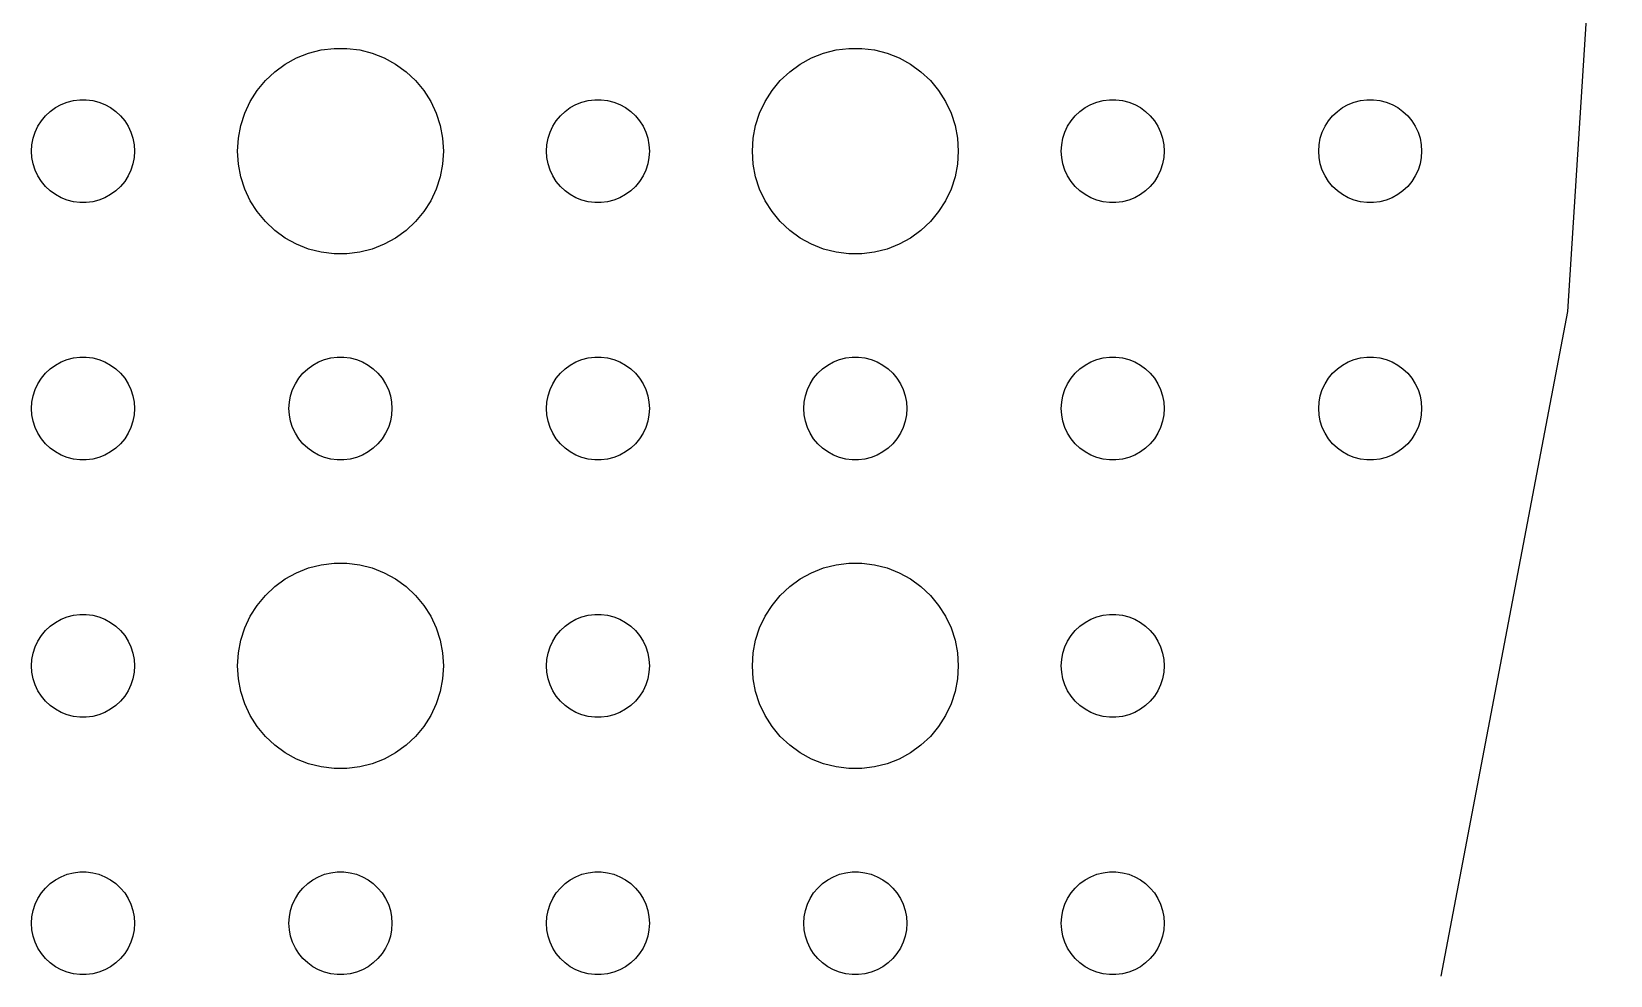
# Model space of a CAD drawing. Header units: metres. Extents: x -157 to 157, y -157 to 157.
# Drawn here: x 111 to 157, y -39.02 to -11.52 of the extents above; entities that cross this region are included whole.
import ezdxf

# ---------------------------------------------------------------- set-up
doc = ezdxf.new("R2010")
doc.units = ezdxf.units.M

msp = doc.modelspace()

# ---------------------------------------------------------------- linework, layer by layer
for p, q in [((155.762, -19.6773), (157, 0)), ((118.393, -12.467), (118.723, -12.2855)), ((118.723, -12.2855), (119.073, -12.1468)), ((119.073, -12.1468), (119.438, -12.0531)), ((119.438, -12.0531), (119.812, -12.0059)), ((119.812, -12.0059), (120.188, -12.0059)), ((120.188, -12.0059), (120.562, -12.0531)), ((120.562, -12.0531), (120.927, -12.1468)), ((120.927, -12.1468), (121.277, -12.2855)), ((121.277, -12.2855), (121.607, -12.467)), ((133.393, -12.467), (133.723, -12.2855)), ((133.723, -12.2855), (134.073, -12.1468)), ((134.073, -12.1468), (134.438, -12.0531)), ((134.438, -12.0531), (134.812, -12.0059)), ((134.812, -12.0059), (135.188, -12.0059)), ((135.188, -12.0059), (135.562, -12.0531)), ((135.562, -12.0531), (135.927, -12.1468)), ((135.927, -12.1468), (136.277, -12.2855)), ((136.277, -12.2855), (136.607, -12.467)), ((117.813, -12.9464), (118.088, -12.6884)), ((118.088, -12.6884), (118.393, -12.467)), ((121.607, -12.467), (121.912, -12.6884)), ((121.912, -12.6884), (122.187, -12.9464)), ((132.813, -12.9464), (133.088, -12.6884)), ((133.088, -12.6884), (133.393, -12.467)), ((136.607, -12.467), (136.912, -12.6884)), ((136.912, -12.6884), (137.187, -12.9464)), ((117.371, -13.5547), (117.573, -13.2366)), ((117.573, -13.2366), (117.813, -12.9464)), ((122.187, -12.9464), (122.427, -13.2366)), ((122.427, -13.2366), (122.629, -13.5547)), ((132.371, -13.5547), (132.573, -13.2366)), ((132.573, -13.2366), (132.813, -12.9464)), ((137.187, -12.9464), (137.427, -13.2366)), ((137.427, -13.2366), (137.629, -13.5547)), ((111.544, -13.8442), (111.696, -13.7335)), ((111.696, -13.7335), (111.861, -13.6427)), ((111.861, -13.6427), (112.036, -13.5734)), ((112.036, -13.5734), (112.219, -13.5266)), ((112.219, -13.5266), (112.406, -13.5029)), ((112.406, -13.5029), (112.594, -13.5029)), ((112.594, -13.5029), (112.781, -13.5266)), ((112.781, -13.5266), (112.964, -13.5734)), ((112.964, -13.5734), (113.139, -13.6427)), ((113.139, -13.6427), (113.304, -13.7335)), ((113.304, -13.7335), (113.456, -13.8442)), ((117.211, -13.8956), (117.371, -13.5547)), ((122.629, -13.5547), (122.789, -13.8956)), ((126.544, -13.8442), (126.696, -13.7335)), ((126.696, -13.7335), (126.861, -13.6427)), ((126.861, -13.6427), (127.036, -13.5734)), ((127.036, -13.5734), (127.219, -13.5266)), ((127.219, -13.5266), (127.406, -13.5029)), ((127.406, -13.5029), (127.594, -13.5029)), ((127.594, -13.5029), (127.781, -13.5266)), ((127.781, -13.5266), (127.964, -13.5734)), ((127.964, -13.5734), (128.139, -13.6427)), ((128.139, -13.6427), (128.304, -13.7335)), ((128.304, -13.7335), (128.456, -13.8442)), ((132.211, -13.8956), (132.371, -13.5547)), ((137.629, -13.5547), (137.789, -13.8956)), ((141.544, -13.8442), (141.696, -13.7335)), ((141.696, -13.7335), (141.861, -13.6427)), ((141.861, -13.6427), (142.036, -13.5734)), ((142.036, -13.5734), (142.219, -13.5266)), ((142.219, -13.5266), (142.406, -13.5029)), ((142.406, -13.5029), (142.594, -13.5029)), ((142.594, -13.5029), (142.781, -13.5266)), ((142.781, -13.5266), (142.964, -13.5734)), ((142.964, -13.5734), (143.139, -13.6427)), ((143.139, -13.6427), (143.304, -13.7335)), ((143.304, -13.7335), (143.456, -13.8442)), ((149.044, -13.8442), (149.196, -13.7335)), ((149.196, -13.7335), (149.361, -13.6427)), ((149.361, -13.6427), (149.536, -13.5734)), ((149.536, -13.5734), (149.719, -13.5266)), ((149.719, -13.5266), (149.906, -13.5029)), ((149.906, -13.5029), (150.094, -13.5029)), ((150.094, -13.5029), (150.281, -13.5266)), ((150.281, -13.5266), (150.464, -13.5734)), ((150.464, -13.5734), (150.639, -13.6427)), ((150.639, -13.6427), (150.804, -13.7335)), ((150.804, -13.7335), (150.956, -13.8442)), ((111.186, -14.2774), (111.286, -14.1183)), ((111.286, -14.1183), (111.407, -13.9732)), ((111.407, -13.9732), (111.544, -13.8442)), ((113.456, -13.8442), (113.593, -13.9732)), ((113.593, -13.9732), (113.714, -14.1183)), ((113.714, -14.1183), (113.814, -14.2774)), ((117.024, -14.624), (117.094, -14.2539)), ((117.094, -14.2539), (117.211, -13.8956)), ((122.789, -13.8956), (122.906, -14.2539)), ((122.906, -14.2539), (122.976, -14.624)), ((126.186, -14.2774), (126.286, -14.1183)), ((126.286, -14.1183), (126.407, -13.9732)), ((126.407, -13.9732), (126.544, -13.8442)), ((128.456, -13.8442), (128.593, -13.9732)), ((128.593, -13.9732), (128.714, -14.1183)), ((128.714, -14.1183), (128.814, -14.2774)), ((132.024, -14.624), (132.094, -14.2539)), ((132.094, -14.2539), (132.211, -13.8956)), ((137.789, -13.8956), (137.906, -14.2539)), ((137.906, -14.2539), (137.976, -14.624)), ((141.186, -14.2774), (141.286, -14.1183)), ((141.286, -14.1183), (141.407, -13.9732)), ((141.407, -13.9732), (141.544, -13.8442)), ((143.456, -13.8442), (143.593, -13.9732)), ((143.593, -13.9732), (143.714, -14.1183)), ((143.714, -14.1183), (143.814, -14.2774)), ((148.686, -14.2774), (148.786, -14.1183)), ((148.786, -14.1183), (148.907, -13.9732)), ((148.907, -13.9732), (149.044, -13.8442)), ((150.956, -13.8442), (151.093, -13.9732)), ((151.093, -13.9732), (151.214, -14.1183)), ((151.214, -14.1183), (151.314, -14.2774)), ((111.012, -14.812), (111.047, -14.627)), ((111.047, -14.627), (111.105, -14.4478)), ((111.105, -14.4478), (111.186, -14.2774)), ((113.814, -14.2774), (113.895, -14.4478)), ((113.895, -14.4478), (113.953, -14.627)), ((113.953, -14.627), (113.988, -14.812)), ((117, -15), (117.024, -14.624)), ((122.976, -14.624), (123, -15)), ((126.012, -14.812), (126.047, -14.627)), ((126.047, -14.627), (126.105, -14.4478)), ((126.105, -14.4478), (126.186, -14.2774)), ((128.814, -14.2774), (128.895, -14.4478)), ((128.895, -14.4478), (128.953, -14.627)), ((128.953, -14.627), (128.988, -14.812)), ((132, -15), (132.024, -14.624)), ((137.976, -14.624), (138, -15)), ((141.012, -14.812), (141.047, -14.627)), ((141.047, -14.627), (141.105, -14.4478)), ((141.105, -14.4478), (141.186, -14.2774)), ((143.814, -14.2774), (143.895, -14.4478)), ((143.895, -14.4478), (143.953, -14.627)), ((143.953, -14.627), (143.988, -14.812)), ((148.512, -14.812), (148.547, -14.627)), ((148.547, -14.627), (148.605, -14.4478)), ((148.605, -14.4478), (148.686, -14.2774)), ((151.314, -14.2774), (151.395, -14.4478)), ((151.395, -14.4478), (151.453, -14.627)), ((151.453, -14.627), (151.488, -14.812)), ((111, -15), (111.012, -14.812)), ((111.012, -15.188), (111, -15)), ((113.988, -14.812), (114, -15)), ((114, -15), (113.988, -15.188)), ((117.024, -15.376), (117, -15)), ((123, -15), (122.976, -15.376)), ((126, -15), (126.012, -14.812)), ((126.012, -15.188), (126, -15)), ((128.988, -14.812), (129, -15)), ((129, -15), (128.988, -15.188)), ((132.024, -15.376), (132, -15)), ((138, -15), (137.976, -15.376)), ((141, -15), (141.012, -14.812)), ((141.012, -15.188), (141, -15)), ((143.988, -14.812), (144, -15)), ((144, -15), (143.988, -15.188)), ((148.5, -15), (148.512, -14.812)), ((148.512, -15.188), (148.5, -15)), ((151.488, -14.812), (151.5, -15)), ((151.5, -15), (151.488, -15.188)), ((111.047, -15.373), (111.012, -15.188)), ((111.105, -15.5522), (111.047, -15.373)), ((111.186, -15.7226), (111.105, -15.5522)), ((113.895, -15.5522), (113.814, -15.7226)), ((113.953, -15.373), (113.895, -15.5522)), ((113.988, -15.188), (113.953, -15.373)), ((117.094, -15.7461), (117.024, -15.376)), ((122.976, -15.376), (122.906, -15.7461)), ((126.047, -15.373), (126.012, -15.188)), ((126.105, -15.5522), (126.047, -15.373)), ((126.186, -15.7226), (126.105, -15.5522)), ((128.895, -15.5522), (128.814, -15.7226)), ((128.953, -15.373), (128.895, -15.5522)), ((128.988, -15.188), (128.953, -15.373)), ((132.094, -15.7461), (132.024, -15.376)), ((137.976, -15.376), (137.906, -15.7461)), ((141.047, -15.373), (141.012, -15.188)), ((141.105, -15.5522), (141.047, -15.373)), ((141.186, -15.7226), (141.105, -15.5522)), ((143.895, -15.5522), (143.814, -15.7226)), ((143.953, -15.373), (143.895, -15.5522)), ((143.988, -15.188), (143.953, -15.373)), ((148.547, -15.373), (148.512, -15.188)), ((148.605, -15.5522), (148.547, -15.373)), ((148.686, -15.7226), (148.605, -15.5522)), ((151.395, -15.5522), (151.314, -15.7226)), ((151.453, -15.373), (151.395, -15.5522)), ((151.488, -15.188), (151.453, -15.373)), ((111.286, -15.8817), (111.186, -15.7226)), ((111.407, -16.0268), (111.286, -15.8817)), ((111.544, -16.1558), (111.407, -16.0268)), ((113.593, -16.0268), (113.456, -16.1558)), ((113.714, -15.8817), (113.593, -16.0268)), ((113.814, -15.7226), (113.714, -15.8817)), ((117.211, -16.1044), (117.094, -15.7461)), ((122.906, -15.7461), (122.789, -16.1044)), ((126.286, -15.8817), (126.186, -15.7226)), ((126.407, -16.0268), (126.286, -15.8817)), ((126.544, -16.1558), (126.407, -16.0268)), ((128.593, -16.0268), (128.456, -16.1558)), ((128.714, -15.8817), (128.593, -16.0268)), ((128.814, -15.7226), (128.714, -15.8817)), ((132.211, -16.1044), (132.094, -15.7461)), ((137.906, -15.7461), (137.789, -16.1044)), ((141.286, -15.8817), (141.186, -15.7226)), ((141.407, -16.0268), (141.286, -15.8817)), ((141.544, -16.1558), (141.407, -16.0268)), ((143.593, -16.0268), (143.456, -16.1558)), ((143.714, -15.8817), (143.593, -16.0268)), ((143.814, -15.7226), (143.714, -15.8817)), ((148.786, -15.8817), (148.686, -15.7226)), ((148.907, -16.0268), (148.786, -15.8817)), ((149.044, -16.1558), (148.907, -16.0268)), ((151.093, -16.0268), (150.956, -16.1558)), ((151.214, -15.8817), (151.093, -16.0268)), ((151.314, -15.7226), (151.214, -15.8817)), ((111.696, -16.2665), (111.544, -16.1558)), ((111.861, -16.3572), (111.696, -16.2665)), ((112.036, -16.4266), (111.861, -16.3572)), ((112.219, -16.4734), (112.036, -16.4266)), ((112.406, -16.497), (112.219, -16.4734)), ((112.594, -16.497), (112.406, -16.497)), ((112.781, -16.4734), (112.594, -16.497)), ((112.964, -16.4266), (112.781, -16.4734)), ((113.139, -16.3572), (112.964, -16.4266)), ((113.304, -16.2665), (113.139, -16.3572)), ((113.456, -16.1558), (113.304, -16.2665)), ((117.371, -16.4453), (117.211, -16.1044)), ((117.573, -16.7634), (117.371, -16.4453)), ((122.629, -16.4453), (122.427, -16.7634)), ((122.789, -16.1044), (122.629, -16.4453)), ((126.696, -16.2665), (126.544, -16.1558)), ((126.861, -16.3572), (126.696, -16.2665)), ((127.036, -16.4266), (126.861, -16.3572)), ((127.219, -16.4734), (127.036, -16.4266)), ((127.406, -16.497), (127.219, -16.4734)), ((127.594, -16.497), (127.406, -16.497)), ((127.781, -16.4734), (127.594, -16.497)), ((127.964, -16.4266), (127.781, -16.4734)), ((128.139, -16.3572), (127.964, -16.4266)), ((128.304, -16.2665), (128.139, -16.3572)), ((128.456, -16.1558), (128.304, -16.2665)), ((132.371, -16.4453), (132.211, -16.1044)), ((132.573, -16.7634), (132.371, -16.4453)), ((137.629, -16.4453), (137.427, -16.7634)), ((137.789, -16.1044), (137.629, -16.4453)), ((141.696, -16.2665), (141.544, -16.1558)), ((141.861, -16.3572), (141.696, -16.2665)), ((142.036, -16.4266), (141.861, -16.3572)), ((142.219, -16.4734), (142.036, -16.4266)), ((142.406, -16.497), (142.219, -16.4734)), ((142.594, -16.497), (142.406, -16.497)), ((142.781, -16.4734), (142.594, -16.497)), ((142.964, -16.4266), (142.781, -16.4734)), ((143.139, -16.3572), (142.964, -16.4266)), ((143.304, -16.2665), (143.139, -16.3572)), ((143.456, -16.1558), (143.304, -16.2665)), ((149.196, -16.2665), (149.044, -16.1558)), ((149.361, -16.3572), (149.196, -16.2665)), ((149.536, -16.4266), (149.361, -16.3572)), ((149.719, -16.4734), (149.536, -16.4266)), ((149.906, -16.497), (149.719, -16.4734)), ((150.094, -16.497), (149.906, -16.497)), ((150.281, -16.4734), (150.094, -16.497)), ((150.464, -16.4266), (150.281, -16.4734)), ((150.639, -16.3572), (150.464, -16.4266)), ((150.804, -16.2665), (150.639, -16.3572)), ((150.956, -16.1558), (150.804, -16.2665)), ((117.813, -17.0536), (117.573, -16.7634)), ((122.427, -16.7634), (122.187, -17.0536)), ((132.813, -17.0536), (132.573, -16.7634)), ((137.427, -16.7634), (137.187, -17.0536)), ((118.088, -17.3115), (117.813, -17.0536)), ((118.393, -17.533), (118.088, -17.3115)), ((121.912, -17.3115), (121.607, -17.533)), ((122.187, -17.0536), (121.912, -17.3115)), ((133.088, -17.3115), (132.813, -17.0536)), ((133.393, -17.533), (133.088, -17.3115)), ((136.912, -17.3115), (136.607, -17.533)), ((137.187, -17.0536), (136.912, -17.3115)), ((118.723, -17.7145), (118.393, -17.533)), ((119.073, -17.8532), (118.723, -17.7145)), ((119.438, -17.9469), (119.073, -17.8532)), ((120.927, -17.8532), (120.562, -17.9469)), ((121.277, -17.7145), (120.927, -17.8532)), ((121.607, -17.533), (121.277, -17.7145)), ((133.723, -17.7145), (133.393, -17.533)), ((134.073, -17.8532), (133.723, -17.7145)), ((134.438, -17.9469), (134.073, -17.8532)), ((135.927, -17.8532), (135.562, -17.9469)), ((136.277, -17.7145), (135.927, -17.8532)), ((136.607, -17.533), (136.277, -17.7145)), ((119.812, -17.9941), (119.438, -17.9469)), ((120.188, -17.9941), (119.812, -17.9941)), ((120.562, -17.9469), (120.188, -17.9941)), ((134.812, -17.9941), (134.438, -17.9469)), ((135.188, -17.9941), (134.812, -17.9941)), ((135.562, -17.9469), (135.188, -17.9941)), ((152.068, -39.0443), (155.762, -19.6773)), ((111.696, -21.2335), (111.861, -21.1427)), ((111.861, -21.1427), (112.036, -21.0734)), ((112.036, -21.0734), (112.219, -21.0266)), ((112.219, -21.0266), (112.406, -21.003)), ((112.406, -21.003), (112.594, -21.003)), ((112.594, -21.003), (112.781, -21.0266)), ((112.781, -21.0266), (112.964, -21.0734)), ((112.964, -21.0734), (113.139, -21.1427)), ((113.139, -21.1427), (113.304, -21.2335)), ((119.196, -21.2335), (119.361, -21.1427)), ((119.361, -21.1427), (119.536, -21.0734)), ((119.536, -21.0734), (119.719, -21.0266)), ((119.719, -21.0266), (119.906, -21.003)), ((119.906, -21.003), (120.094, -21.003)), ((120.094, -21.003), (120.281, -21.0266)), ((120.281, -21.0266), (120.464, -21.0734)), ((120.464, -21.0734), (120.639, -21.1427)), ((120.639, -21.1427), (120.804, -21.2335)), ((126.696, -21.2335), (126.861, -21.1427)), ((126.861, -21.1427), (127.036, -21.0734)), ((127.036, -21.0734), (127.219, -21.0266)), ((127.219, -21.0266), (127.406, -21.003)), ((127.406, -21.003), (127.594, -21.003)), ((127.594, -21.003), (127.781, -21.0266)), ((127.781, -21.0266), (127.964, -21.0734)), ((127.964, -21.0734), (128.139, -21.1427)), ((128.139, -21.1427), (128.304, -21.2335)), ((134.196, -21.2335), (134.361, -21.1427)), ((134.361, -21.1427), (134.536, -21.0734)), ((134.536, -21.0734), (134.719, -21.0266)), ((134.719, -21.0266), (134.906, -21.003)), ((134.906, -21.003), (135.094, -21.003)), ((135.094, -21.003), (135.281, -21.0266)), ((135.281, -21.0266), (135.464, -21.0734)), ((135.464, -21.0734), (135.639, -21.1427)), ((135.639, -21.1427), (135.804, -21.2335)), ((141.696, -21.2335), (141.861, -21.1427)), ((141.861, -21.1427), (142.036, -21.0734)), ((142.036, -21.0734), (142.219, -21.0266)), ((142.219, -21.0266), (142.406, -21.003)), ((142.406, -21.003), (142.594, -21.003)), ((142.594, -21.003), (142.781, -21.0266)), ((142.781, -21.0266), (142.964, -21.0734)), ((142.964, -21.0734), (143.139, -21.1427)), ((143.139, -21.1427), (143.304, -21.2335)), ((149.196, -21.2335), (149.361, -21.1427)), ((149.361, -21.1427), (149.536, -21.0734)), ((149.536, -21.0734), (149.719, -21.0266)), ((149.719, -21.0266), (149.906, -21.003)), ((149.906, -21.003), (150.094, -21.003)), ((150.094, -21.003), (150.281, -21.0266)), ((150.281, -21.0266), (150.464, -21.0734)), ((150.464, -21.0734), (150.639, -21.1427)), ((150.639, -21.1427), (150.804, -21.2335)), ((111.186, -21.7774), (111.286, -21.6183)), ((111.286, -21.6183), (111.407, -21.4732)), ((111.407, -21.4732), (111.544, -21.3442)), ((111.544, -21.3442), (111.696, -21.2335)), ((113.304, -21.2335), (113.456, -21.3442)), ((113.456, -21.3442), (113.593, -21.4732)), ((113.593, -21.4732), (113.714, -21.6183)), ((113.714, -21.6183), (113.814, -21.7774)), ((118.686, -21.7774), (118.786, -21.6183)), ((118.786, -21.6183), (118.907, -21.4732)), ((118.907, -21.4732), (119.044, -21.3442)), ((119.044, -21.3442), (119.196, -21.2335)), ((120.804, -21.2335), (120.956, -21.3442)), ((120.956, -21.3442), (121.093, -21.4732)), ((121.093, -21.4732), (121.214, -21.6183)), ((121.214, -21.6183), (121.314, -21.7774)), ((126.186, -21.7774), (126.286, -21.6183)), ((126.286, -21.6183), (126.407, -21.4732)), ((126.407, -21.4732), (126.544, -21.3442)), ((126.544, -21.3442), (126.696, -21.2335)), ((128.304, -21.2335), (128.456, -21.3442)), ((128.456, -21.3442), (128.593, -21.4732)), ((128.593, -21.4732), (128.714, -21.6183)), ((128.714, -21.6183), (128.814, -21.7774)), ((133.686, -21.7774), (133.786, -21.6183)), ((133.786, -21.6183), (133.907, -21.4732)), ((133.907, -21.4732), (134.044, -21.3442)), ((134.044, -21.3442), (134.196, -21.2335)), ((135.804, -21.2335), (135.956, -21.3442)), ((135.956, -21.3442), (136.093, -21.4732)), ((136.093, -21.4732), (136.214, -21.6183)), ((136.214, -21.6183), (136.314, -21.7774)), ((141.186, -21.7774), (141.286, -21.6183)), ((141.286, -21.6183), (141.407, -21.4732)), ((141.407, -21.4732), (141.544, -21.3442)), ((141.544, -21.3442), (141.696, -21.2335)), ((143.304, -21.2335), (143.456, -21.3442)), ((143.456, -21.3442), (143.593, -21.4732)), ((143.593, -21.4732), (143.714, -21.6183)), ((143.714, -21.6183), (143.814, -21.7774)), ((148.686, -21.7774), (148.786, -21.6183)), ((148.786, -21.6183), (148.907, -21.4732)), ((148.907, -21.4732), (149.044, -21.3442)), ((149.044, -21.3442), (149.196, -21.2335)), ((150.804, -21.2335), (150.956, -21.3442)), ((150.956, -21.3442), (151.093, -21.4732)), ((151.093, -21.4732), (151.214, -21.6183)), ((151.214, -21.6183), (151.314, -21.7774)), ((111.047, -22.127), (111.105, -21.9478)), ((111.105, -21.9478), (111.186, -21.7774)), ((113.814, -21.7774), (113.895, -21.9478)), ((113.895, -21.9478), (113.953, -22.127)), ((118.547, -22.127), (118.605, -21.9478)), ((118.605, -21.9478), (118.686, -21.7774)), ((121.314, -21.7774), (121.395, -21.9478)), ((121.395, -21.9478), (121.453, -22.127)), ((126.047, -22.127), (126.105, -21.9478)), ((126.105, -21.9478), (126.186, -21.7774)), ((128.814, -21.7774), (128.895, -21.9478)), ((128.895, -21.9478), (128.953, -22.127)), ((133.547, -22.127), (133.605, -21.9478)), ((133.605, -21.9478), (133.686, -21.7774)), ((136.314, -21.7774), (136.395, -21.9478)), ((136.395, -21.9478), (136.453, -22.127)), ((141.047, -22.127), (141.105, -21.9478)), ((141.105, -21.9478), (141.186, -21.7774)), ((143.814, -21.7774), (143.895, -21.9478)), ((143.895, -21.9478), (143.953, -22.127)), ((148.547, -22.127), (148.605, -21.9478)), ((148.605, -21.9478), (148.686, -21.7774)), ((151.314, -21.7774), (151.395, -21.9478)), ((151.395, -21.9478), (151.453, -22.127)), ((111, -22.5), (111.012, -22.312)), ((111.012, -22.688), (111, -22.5)), ((111.012, -22.312), (111.047, -22.127)), ((113.953, -22.127), (113.988, -22.312)), ((113.988, -22.312), (114, -22.5)), ((114, -22.5), (113.988, -22.688)), ((118.5, -22.5), (118.512, -22.312)), ((118.512, -22.688), (118.5, -22.5)), ((118.512, -22.312), (118.547, -22.127)), ((121.453, -22.127), (121.488, -22.312)), ((121.488, -22.312), (121.5, -22.5)), ((121.5, -22.5), (121.488, -22.688)), ((126, -22.5), (126.012, -22.312)), ((126.012, -22.688), (126, -22.5)), ((126.012, -22.312), (126.047, -22.127)), ((128.953, -22.127), (128.988, -22.312)), ((128.988, -22.312), (129, -22.5)), ((129, -22.5), (128.988, -22.688)), ((133.5, -22.5), (133.512, -22.312)), ((133.512, -22.688), (133.5, -22.5)), ((133.512, -22.312), (133.547, -22.127)), ((136.453, -22.127), (136.488, -22.312)), ((136.488, -22.312), (136.5, -22.5)), ((136.5, -22.5), (136.488, -22.688)), ((141, -22.5), (141.012, -22.312)), ((141.012, -22.688), (141, -22.5)), ((141.012, -22.312), (141.047, -22.127)), ((143.953, -22.127), (143.988, -22.312)), ((143.988, -22.312), (144, -22.5)), ((144, -22.5), (143.988, -22.688)), ((148.5, -22.5), (148.512, -22.312)), ((148.512, -22.688), (148.5, -22.5)), ((148.512, -22.312), (148.547, -22.127)), ((151.453, -22.127), (151.488, -22.312)), ((151.488, -22.312), (151.5, -22.5)), ((151.5, -22.5), (151.488, -22.688)), ((111.047, -22.873), (111.012, -22.688)), ((111.105, -23.0522), (111.047, -22.873)), ((113.953, -22.873), (113.895, -23.0522)), ((113.988, -22.688), (113.953, -22.873)), ((118.547, -22.873), (118.512, -22.688)), ((118.605, -23.0522), (118.547, -22.873)), ((121.453, -22.873), (121.395, -23.0522)), ((121.488, -22.688), (121.453, -22.873)), ((126.047, -22.873), (126.012, -22.688)), ((126.105, -23.0522), (126.047, -22.873)), ((128.953, -22.873), (128.895, -23.0522)), ((128.988, -22.688), (128.953, -22.873)), ((133.547, -22.873), (133.512, -22.688)), ((133.605, -23.0522), (133.547, -22.873)), ((136.453, -22.873), (136.395, -23.0522)), ((136.488, -22.688), (136.453, -22.873)), ((141.047, -22.873), (141.012, -22.688)), ((141.105, -23.0522), (141.047, -22.873)), ((143.953, -22.873), (143.895, -23.0522)), ((143.988, -22.688), (143.953, -22.873)), ((148.547, -22.873), (148.512, -22.688)), ((148.605, -23.0522), (148.547, -22.873)), ((151.453, -22.873), (151.395, -23.0522)), ((151.488, -22.688), (151.453, -22.873)), ((111.186, -23.2226), (111.105, -23.0522)), ((111.286, -23.3817), (111.186, -23.2226)), ((111.407, -23.5268), (111.286, -23.3817)), ((113.714, -23.3817), (113.593, -23.5268)), ((113.814, -23.2226), (113.714, -23.3817)), ((113.895, -23.0522), (113.814, -23.2226)), ((118.686, -23.2226), (118.605, -23.0522)), ((118.786, -23.3817), (118.686, -23.2226)), ((118.907, -23.5268), (118.786, -23.3817)), ((121.214, -23.3817), (121.093, -23.5268)), ((121.314, -23.2226), (121.214, -23.3817)), ((121.395, -23.0522), (121.314, -23.2226)), ((126.186, -23.2226), (126.105, -23.0522)), ((126.286, -23.3817), (126.186, -23.2226)), ((126.407, -23.5268), (126.286, -23.3817)), ((128.714, -23.3817), (128.593, -23.5268)), ((128.814, -23.2226), (128.714, -23.3817)), ((128.895, -23.0522), (128.814, -23.2226)), ((133.686, -23.2226), (133.605, -23.0522)), ((133.786, -23.3817), (133.686, -23.2226)), ((133.907, -23.5268), (133.786, -23.3817)), ((136.214, -23.3817), (136.093, -23.5268)), ((136.314, -23.2226), (136.214, -23.3817)), ((136.395, -23.0522), (136.314, -23.2226)), ((141.186, -23.2226), (141.105, -23.0522)), ((141.286, -23.3817), (141.186, -23.2226)), ((141.407, -23.5268), (141.286, -23.3817)), ((143.714, -23.3817), (143.593, -23.5268)), ((143.814, -23.2226), (143.714, -23.3817)), ((143.895, -23.0522), (143.814, -23.2226)), ((148.686, -23.2226), (148.605, -23.0522)), ((148.786, -23.3817), (148.686, -23.2226)), ((148.907, -23.5268), (148.786, -23.3817)), ((151.214, -23.3817), (151.093, -23.5268)), ((151.314, -23.2226), (151.214, -23.3817)), ((151.395, -23.0522), (151.314, -23.2226)), ((111.544, -23.6558), (111.407, -23.5268)), ((111.696, -23.7665), (111.544, -23.6558)), ((111.861, -23.8572), (111.696, -23.7665)), ((112.036, -23.9266), (111.861, -23.8572)), ((113.139, -23.8572), (112.964, -23.9266)), ((113.304, -23.7665), (113.139, -23.8572)), ((113.456, -23.6558), (113.304, -23.7665)), ((113.593, -23.5268), (113.456, -23.6558)), ((119.044, -23.6558), (118.907, -23.5268)), ((119.196, -23.7665), (119.044, -23.6558)), ((119.361, -23.8572), (119.196, -23.7665)), ((119.536, -23.9266), (119.361, -23.8572)), ((120.639, -23.8572), (120.464, -23.9266)), ((120.804, -23.7665), (120.639, -23.8572)), ((120.956, -23.6558), (120.804, -23.7665)), ((121.093, -23.5268), (120.956, -23.6558)), ((126.544, -23.6558), (126.407, -23.5268)), ((126.696, -23.7665), (126.544, -23.6558)), ((126.861, -23.8572), (126.696, -23.7665)), ((127.036, -23.9266), (126.861, -23.8572)), ((128.139, -23.8572), (127.964, -23.9266)), ((128.304, -23.7665), (128.139, -23.8572)), ((128.456, -23.6558), (128.304, -23.7665)), ((128.593, -23.5268), (128.456, -23.6558)), ((134.044, -23.6558), (133.907, -23.5268)), ((134.196, -23.7665), (134.044, -23.6558)), ((134.361, -23.8572), (134.196, -23.7665)), ((134.536, -23.9266), (134.361, -23.8572)), ((135.639, -23.8572), (135.464, -23.9266)), ((135.804, -23.7665), (135.639, -23.8572)), ((135.956, -23.6558), (135.804, -23.7665)), ((136.093, -23.5268), (135.956, -23.6558)), ((141.544, -23.6558), (141.407, -23.5268)), ((141.696, -23.7665), (141.544, -23.6558)), ((141.861, -23.8572), (141.696, -23.7665)), ((142.036, -23.9266), (141.861, -23.8572)), ((143.139, -23.8572), (142.964, -23.9266)), ((143.304, -23.7665), (143.139, -23.8572)), ((143.456, -23.6558), (143.304, -23.7665)), ((143.593, -23.5268), (143.456, -23.6558)), ((149.044, -23.6558), (148.907, -23.5268)), ((149.196, -23.7665), (149.044, -23.6558)), ((149.361, -23.8572), (149.196, -23.7665)), ((149.536, -23.9266), (149.361, -23.8572)), ((150.639, -23.8572), (150.464, -23.9266)), ((150.804, -23.7665), (150.639, -23.8572)), ((150.956, -23.6558), (150.804, -23.7665)), ((151.093, -23.5268), (150.956, -23.6558)), ((112.219, -23.9734), (112.036, -23.9266)), ((112.406, -23.997), (112.219, -23.9734)), ((112.594, -23.997), (112.406, -23.997)), ((112.781, -23.9734), (112.594, -23.997)), ((112.964, -23.9266), (112.781, -23.9734)), ((119.719, -23.9734), (119.536, -23.9266)), ((119.906, -23.997), (119.719, -23.9734)), ((120.094, -23.997), (119.906, -23.997)), ((120.281, -23.9734), (120.094, -23.997)), ((120.464, -23.9266), (120.281, -23.9734)), ((127.219, -23.9734), (127.036, -23.9266)), ((127.406, -23.997), (127.219, -23.9734)), ((127.594, -23.997), (127.406, -23.997)), ((127.781, -23.9734), (127.594, -23.997)), ((127.964, -23.9266), (127.781, -23.9734)), ((134.719, -23.9734), (134.536, -23.9266)), ((134.906, -23.997), (134.719, -23.9734)), ((135.094, -23.997), (134.906, -23.997)), ((135.281, -23.9734), (135.094, -23.997)), ((135.464, -23.9266), (135.281, -23.9734)), ((142.219, -23.9734), (142.036, -23.9266)), ((142.406, -23.997), (142.219, -23.9734)), ((142.594, -23.997), (142.406, -23.997)), ((142.781, -23.9734), (142.594, -23.997)), ((142.964, -23.9266), (142.781, -23.9734)), ((149.719, -23.9734), (149.536, -23.9266)), ((149.906, -23.997), (149.719, -23.9734)), ((150.094, -23.997), (149.906, -23.997)), ((150.281, -23.9734), (150.094, -23.997)), ((150.464, -23.9266), (150.281, -23.9734)), ((119.073, -27.1468), (119.438, -27.0531)), ((119.438, -27.0531), (119.812, -27.0059)), ((119.812, -27.0059), (120.188, -27.0059)), ((120.188, -27.0059), (120.562, -27.0531)), ((120.562, -27.0531), (120.927, -27.1468)), ((134.073, -27.1468), (134.438, -27.0531)), ((134.438, -27.0531), (134.812, -27.0059)), ((134.812, -27.0059), (135.188, -27.0059)), ((135.188, -27.0059), (135.562, -27.0531)), ((135.562, -27.0531), (135.927, -27.1468)), ((118.088, -27.6884), (118.393, -27.467)), ((118.393, -27.467), (118.723, -27.2855)), ((118.723, -27.2855), (119.073, -27.1468)), ((120.927, -27.1468), (121.277, -27.2855)), ((121.277, -27.2855), (121.607, -27.467)), ((121.607, -27.467), (121.912, -27.6884)), ((133.088, -27.6884), (133.393, -27.467)), ((133.393, -27.467), (133.723, -27.2855)), ((133.723, -27.2855), (134.073, -27.1468)), ((135.927, -27.1468), (136.277, -27.2855)), ((136.277, -27.2855), (136.607, -27.467)), ((136.607, -27.467), (136.912, -27.6884)), ((117.573, -28.2366), (117.813, -27.9464)), ((117.813, -27.9464), (118.088, -27.6884)), ((121.912, -27.6884), (122.187, -27.9464)), ((122.187, -27.9464), (122.427, -28.2366)), ((132.573, -28.2366), (132.813, -27.9464)), ((132.813, -27.9464), (133.088, -27.6884)), ((136.912, -27.6884), (137.187, -27.9464)), ((137.187, -27.9464), (137.427, -28.2366)), ((112.219, -28.5266), (112.406, -28.503)), ((112.406, -28.503), (112.594, -28.503)), ((112.594, -28.503), (112.781, -28.5266)), ((117.371, -28.5547), (117.573, -28.2366)), ((122.427, -28.2366), (122.629, -28.5547)), ((127.219, -28.5266), (127.406, -28.503)), ((127.406, -28.503), (127.594, -28.503)), ((127.594, -28.503), (127.781, -28.5266)), ((132.371, -28.5547), (132.573, -28.2366)), ((137.427, -28.2366), (137.629, -28.5547)), ((142.219, -28.5266), (142.406, -28.503)), ((142.406, -28.503), (142.594, -28.503)), ((142.594, -28.503), (142.781, -28.5266)), ((111.286, -29.1183), (111.407, -28.9732)), ((111.407, -28.9732), (111.544, -28.8442)), ((111.544, -28.8442), (111.696, -28.7335)), ((111.696, -28.7335), (111.861, -28.6427)), ((111.861, -28.6427), (112.036, -28.5734)), ((112.036, -28.5734), (112.219, -28.5266)), ((112.781, -28.5266), (112.964, -28.5734)), ((112.964, -28.5734), (113.139, -28.6427)), ((113.139, -28.6427), (113.304, -28.7335)), ((113.304, -28.7335), (113.456, -28.8442)), ((113.456, -28.8442), (113.593, -28.9732)), ((113.593, -28.9732), (113.714, -29.1183)), ((117.094, -29.2539), (117.211, -28.8956)), ((117.211, -28.8956), (117.371, -28.5547)), ((122.629, -28.5547), (122.789, -28.8956)), ((122.789, -28.8956), (122.906, -29.2539)), ((126.286, -29.1183), (126.407, -28.9732)), ((126.407, -28.9732), (126.544, -28.8442)), ((126.544, -28.8442), (126.696, -28.7335)), ((126.696, -28.7335), (126.861, -28.6427)), ((126.861, -28.6427), (127.036, -28.5734)), ((127.036, -28.5734), (127.219, -28.5266)), ((127.781, -28.5266), (127.964, -28.5734)), ((127.964, -28.5734), (128.139, -28.6427)), ((128.139, -28.6427), (128.304, -28.7335)), ((128.304, -28.7335), (128.456, -28.8442)), ((128.456, -28.8442), (128.593, -28.9732)), ((128.593, -28.9732), (128.714, -29.1183)), ((132.094, -29.2539), (132.211, -28.8956)), ((132.211, -28.8956), (132.371, -28.5547)), ((137.629, -28.5547), (137.789, -28.8956)), ((137.789, -28.8956), (137.906, -29.2539)), ((141.286, -29.1183), (141.407, -28.9732)), ((141.407, -28.9732), (141.544, -28.8442)), ((141.544, -28.8442), (141.696, -28.7335)), ((141.696, -28.7335), (141.861, -28.6427)), ((141.861, -28.6427), (142.036, -28.5734)), ((142.036, -28.5734), (142.219, -28.5266)), ((142.781, -28.5266), (142.964, -28.5734)), ((142.964, -28.5734), (143.139, -28.6427)), ((143.139, -28.6427), (143.304, -28.7335)), ((143.304, -28.7335), (143.456, -28.8442)), ((143.456, -28.8442), (143.593, -28.9732)), ((143.593, -28.9732), (143.714, -29.1183)), ((111.105, -29.4478), (111.186, -29.2774)), ((111.186, -29.2774), (111.286, -29.1183)), ((113.714, -29.1183), (113.814, -29.2774)), ((113.814, -29.2774), (113.895, -29.4478)), ((117.024, -29.624), (117.094, -29.2539)), ((122.906, -29.2539), (122.976, -29.624)), ((126.105, -29.4478), (126.186, -29.2774)), ((126.186, -29.2774), (126.286, -29.1183)), ((128.714, -29.1183), (128.814, -29.2774)), ((128.814, -29.2774), (128.895, -29.4478)), ((132.024, -29.624), (132.094, -29.2539)), ((137.906, -29.2539), (137.976, -29.624)), ((141.105, -29.4478), (141.186, -29.2774)), ((141.186, -29.2774), (141.286, -29.1183)), ((143.714, -29.1183), (143.814, -29.2774)), ((143.814, -29.2774), (143.895, -29.4478)), ((111, -30), (111.012, -29.812)), ((111.012, -29.812), (111.047, -29.627)), ((111.047, -29.627), (111.105, -29.4478)), ((113.895, -29.4478), (113.953, -29.627)), ((113.953, -29.627), (113.988, -29.812)), ((113.988, -29.812), (114, -30)), ((117, -30), (117.024, -29.624)), ((122.976, -29.624), (123, -30)), ((126, -30), (126.012, -29.812)), ((126.012, -29.812), (126.047, -29.627)), ((126.047, -29.627), (126.105, -29.4478)), ((128.895, -29.4478), (128.953, -29.627)), ((128.953, -29.627), (128.988, -29.812)), ((128.988, -29.812), (129, -30)), ((132, -30), (132.024, -29.624)), ((137.976, -29.624), (138, -30)), ((141, -30), (141.012, -29.812)), ((141.012, -29.812), (141.047, -29.627)), ((141.047, -29.627), (141.105, -29.4478)), ((143.895, -29.4478), (143.953, -29.627)), ((143.953, -29.627), (143.988, -29.812)), ((143.988, -29.812), (144, -30)), ((111.012, -30.188), (111, -30)), ((111.047, -30.373), (111.012, -30.188)), ((113.988, -30.188), (113.953, -30.373)), ((114, -30), (113.988, -30.188)), ((117.024, -30.376), (117, -30)), ((123, -30), (122.976, -30.376)), ((126.012, -30.188), (126, -30)), ((126.047, -30.373), (126.012, -30.188)), ((128.988, -30.188), (128.953, -30.373)), ((129, -30), (128.988, -30.188)), ((132.024, -30.376), (132, -30)), ((138, -30), (137.976, -30.376)), ((141.012, -30.188), (141, -30)), ((141.047, -30.373), (141.012, -30.188)), ((143.988, -30.188), (143.953, -30.373)), ((144, -30), (143.988, -30.188)), ((111.105, -30.5522), (111.047, -30.373)), ((111.186, -30.7226), (111.105, -30.5522)), ((111.286, -30.8817), (111.186, -30.7226)), ((113.814, -30.7226), (113.714, -30.8817)), ((113.895, -30.5522), (113.814, -30.7226)), ((113.953, -30.373), (113.895, -30.5522)), ((117.094, -30.7461), (117.024, -30.376)), ((117.211, -31.1044), (117.094, -30.7461)), ((122.906, -30.7461), (122.789, -31.1044)), ((122.976, -30.376), (122.906, -30.7461)), ((126.105, -30.5522), (126.047, -30.373)), ((126.186, -30.7226), (126.105, -30.5522)), ((126.286, -30.8817), (126.186, -30.7226)), ((128.814, -30.7226), (128.714, -30.8817)), ((128.895, -30.5522), (128.814, -30.7226)), ((128.953, -30.373), (128.895, -30.5522)), ((132.094, -30.7461), (132.024, -30.376)), ((132.211, -31.1044), (132.094, -30.7461)), ((137.906, -30.7461), (137.789, -31.1044)), ((137.976, -30.376), (137.906, -30.7461)), ((141.105, -30.5522), (141.047, -30.373)), ((141.186, -30.7226), (141.105, -30.5522)), ((141.286, -30.8817), (141.186, -30.7226)), ((143.814, -30.7226), (143.714, -30.8817)), ((143.895, -30.5522), (143.814, -30.7226)), ((143.953, -30.373), (143.895, -30.5522)), ((111.407, -31.0268), (111.286, -30.8817)), ((111.544, -31.1558), (111.407, -31.0268)), ((111.696, -31.2665), (111.544, -31.1558)), ((111.861, -31.3572), (111.696, -31.2665)), ((113.304, -31.2665), (113.139, -31.3572)), ((113.456, -31.1558), (113.304, -31.2665)), ((113.593, -31.0268), (113.456, -31.1558)), ((113.714, -30.8817), (113.593, -31.0268)), ((117.371, -31.4453), (117.211, -31.1044)), ((122.789, -31.1044), (122.629, -31.4453)), ((126.407, -31.0268), (126.286, -30.8817)), ((126.544, -31.1558), (126.407, -31.0268)), ((126.696, -31.2665), (126.544, -31.1558)), ((126.861, -31.3572), (126.696, -31.2665)), ((128.304, -31.2665), (128.139, -31.3572)), ((128.456, -31.1558), (128.304, -31.2665)), ((128.593, -31.0268), (128.456, -31.1558)), ((128.714, -30.8817), (128.593, -31.0268)), ((132.371, -31.4453), (132.211, -31.1044)), ((137.789, -31.1044), (137.629, -31.4453)), ((141.407, -31.0268), (141.286, -30.8817)), ((141.544, -31.1558), (141.407, -31.0268)), ((141.696, -31.2665), (141.544, -31.1558)), ((141.861, -31.3572), (141.696, -31.2665)), ((143.304, -31.2665), (143.139, -31.3572)), ((143.456, -31.1558), (143.304, -31.2665)), ((143.593, -31.0268), (143.456, -31.1558)), ((143.714, -30.8817), (143.593, -31.0268)), ((112.036, -31.4266), (111.861, -31.3572)), ((112.219, -31.4734), (112.036, -31.4266)), ((112.406, -31.497), (112.219, -31.4734)), ((112.594, -31.497), (112.406, -31.497)), ((112.781, -31.4734), (112.594, -31.497)), ((112.964, -31.4266), (112.781, -31.4734)), ((113.139, -31.3572), (112.964, -31.4266)), ((117.573, -31.7634), (117.371, -31.4453)), ((122.629, -31.4453), (122.427, -31.7634)), ((127.036, -31.4266), (126.861, -31.3572)), ((127.219, -31.4734), (127.036, -31.4266)), ((127.406, -31.497), (127.219, -31.4734)), ((127.594, -31.497), (127.406, -31.497)), ((127.781, -31.4734), (127.594, -31.497)), ((127.964, -31.4266), (127.781, -31.4734)), ((128.139, -31.3572), (127.964, -31.4266)), ((132.573, -31.7634), (132.371, -31.4453)), ((137.629, -31.4453), (137.427, -31.7634)), ((142.036, -31.4266), (141.861, -31.3572)), ((142.219, -31.4734), (142.036, -31.4266)), ((142.406, -31.497), (142.219, -31.4734)), ((142.594, -31.497), (142.406, -31.497)), ((142.781, -31.4734), (142.594, -31.497)), ((142.964, -31.4266), (142.781, -31.4734)), ((143.139, -31.3572), (142.964, -31.4266)), ((117.813, -32.0536), (117.573, -31.7634)), ((118.088, -32.3115), (117.813, -32.0536)), ((122.187, -32.0536), (121.912, -32.3115)), ((122.427, -31.7634), (122.187, -32.0536)), ((132.813, -32.0536), (132.573, -31.7634)), ((133.088, -32.3115), (132.813, -32.0536)), ((137.187, -32.0536), (136.912, -32.3115)), ((137.427, -31.7634), (137.187, -32.0536)), ((118.393, -32.533), (118.088, -32.3115)), ((118.723, -32.7145), (118.393, -32.533)), ((121.607, -32.533), (121.277, -32.7145)), ((121.912, -32.3115), (121.607, -32.533)), ((133.393, -32.533), (133.088, -32.3115)), ((133.723, -32.7145), (133.393, -32.533)), ((136.607, -32.533), (136.277, -32.7145)), ((136.912, -32.3115), (136.607, -32.533)), ((119.073, -32.8532), (118.723, -32.7145)), ((119.438, -32.9469), (119.073, -32.8532)), ((119.812, -32.9941), (119.438, -32.9469)), ((120.188, -32.9941), (119.812, -32.9941)), ((120.562, -32.9469), (120.188, -32.9941)), ((120.927, -32.8532), (120.562, -32.9469)), ((121.277, -32.7145), (120.927, -32.8532)), ((134.073, -32.8532), (133.723, -32.7145)), ((134.438, -32.9469), (134.073, -32.8532)), ((134.812, -32.9941), (134.438, -32.9469)), ((135.188, -32.9941), (134.812, -32.9941)), ((135.562, -32.9469), (135.188, -32.9941)), ((135.927, -32.8532), (135.562, -32.9469)), ((136.277, -32.7145), (135.927, -32.8532)), ((111.544, -36.3442), (111.696, -36.2335)), ((111.696, -36.2335), (111.861, -36.1428)), ((111.861, -36.1428), (112.036, -36.0734)), ((112.036, -36.0734), (112.219, -36.0266)), ((112.219, -36.0266), (112.406, -36.003)), ((112.406, -36.003), (112.594, -36.003)), ((112.594, -36.003), (112.781, -36.0266)), ((112.781, -36.0266), (112.964, -36.0734)), ((112.964, -36.0734), (113.139, -36.1428)), ((113.139, -36.1428), (113.304, -36.2335)), ((113.304, -36.2335), (113.456, -36.3442)), ((119.044, -36.3442), (119.196, -36.2335)), ((119.196, -36.2335), (119.361, -36.1428)), ((119.361, -36.1428), (119.536, -36.0734)), ((119.536, -36.0734), (119.719, -36.0266)), ((119.719, -36.0266), (119.906, -36.003)), ((119.906, -36.003), (120.094, -36.003)), ((120.094, -36.003), (120.281, -36.0266)), ((120.281, -36.0266), (120.464, -36.0734)), ((120.464, -36.0734), (120.639, -36.1428)), ((120.639, -36.1428), (120.804, -36.2335)), ((120.804, -36.2335), (120.956, -36.3442)), ((126.544, -36.3442), (126.696, -36.2335)), ((126.696, -36.2335), (126.861, -36.1428)), ((126.861, -36.1428), (127.036, -36.0734)), ((127.036, -36.0734), (127.219, -36.0266)), ((127.219, -36.0266), (127.406, -36.003)), ((127.406, -36.003), (127.594, -36.003)), ((127.594, -36.003), (127.781, -36.0266)), ((127.781, -36.0266), (127.964, -36.0734)), ((127.964, -36.0734), (128.139, -36.1428)), ((128.139, -36.1428), (128.304, -36.2335)), ((128.304, -36.2335), (128.456, -36.3442)), ((134.044, -36.3442), (134.196, -36.2335)), ((134.196, -36.2335), (134.361, -36.1428)), ((134.361, -36.1428), (134.536, -36.0734)), ((134.536, -36.0734), (134.719, -36.0266)), ((134.719, -36.0266), (134.906, -36.003)), ((134.906, -36.003), (135.094, -36.003)), ((135.094, -36.003), (135.281, -36.0266)), ((135.281, -36.0266), (135.464, -36.0734)), ((135.464, -36.0734), (135.639, -36.1428)), ((135.639, -36.1428), (135.804, -36.2335)), ((135.804, -36.2335), (135.956, -36.3442)), ((141.544, -36.3442), (141.696, -36.2335)), ((141.696, -36.2335), (141.861, -36.1428)), ((141.861, -36.1428), (142.036, -36.0734)), ((142.036, -36.0734), (142.219, -36.0266)), ((142.219, -36.0266), (142.406, -36.003)), ((142.406, -36.003), (142.594, -36.003)), ((142.594, -36.003), (142.781, -36.0266)), ((142.781, -36.0266), (142.964, -36.0734)), ((142.964, -36.0734), (143.139, -36.1428)), ((143.139, -36.1428), (143.304, -36.2335)), ((143.304, -36.2335), (143.456, -36.3442)), ((111.105, -36.9478), (111.186, -36.7774)), ((111.186, -36.7774), (111.286, -36.6183)), ((111.286, -36.6183), (111.407, -36.4732)), ((111.407, -36.4732), (111.544, -36.3442)), ((113.456, -36.3442), (113.593, -36.4732)), ((113.593, -36.4732), (113.714, -36.6183)), ((113.714, -36.6183), (113.814, -36.7774)), ((113.814, -36.7774), (113.895, -36.9478)), ((118.605, -36.9478), (118.686, -36.7774)), ((118.686, -36.7774), (118.786, -36.6183)), ((118.786, -36.6183), (118.907, -36.4732)), ((118.907, -36.4732), (119.044, -36.3442)), ((120.956, -36.3442), (121.093, -36.4732)), ((121.093, -36.4732), (121.214, -36.6183)), ((121.214, -36.6183), (121.314, -36.7774)), ((121.314, -36.7774), (121.395, -36.9478)), ((126.105, -36.9478), (126.186, -36.7774)), ((126.186, -36.7774), (126.286, -36.6183)), ((126.286, -36.6183), (126.407, -36.4732)), ((126.407, -36.4732), (126.544, -36.3442)), ((128.456, -36.3442), (128.593, -36.4732)), ((128.593, -36.4732), (128.714, -36.6183)), ((128.714, -36.6183), (128.814, -36.7774)), ((128.814, -36.7774), (128.895, -36.9478)), ((133.605, -36.9478), (133.686, -36.7774)), ((133.686, -36.7774), (133.786, -36.6183)), ((133.786, -36.6183), (133.907, -36.4732)), ((133.907, -36.4732), (134.044, -36.3442)), ((135.956, -36.3442), (136.093, -36.4732)), ((136.093, -36.4732), (136.214, -36.6183)), ((136.214, -36.6183), (136.314, -36.7774)), ((136.314, -36.7774), (136.395, -36.9478)), ((141.105, -36.9478), (141.186, -36.7774)), ((141.186, -36.7774), (141.286, -36.6183)), ((141.286, -36.6183), (141.407, -36.4732)), ((141.407, -36.4732), (141.544, -36.3442)), ((143.456, -36.3442), (143.593, -36.4732)), ((143.593, -36.4732), (143.714, -36.6183)), ((143.714, -36.6183), (143.814, -36.7774)), ((143.814, -36.7774), (143.895, -36.9478)), ((111.012, -37.312), (111.047, -37.127)), ((111.047, -37.127), (111.105, -36.9478)), ((113.895, -36.9478), (113.953, -37.127)), ((113.953, -37.127), (113.988, -37.312)), ((118.512, -37.312), (118.547, -37.127)), ((118.547, -37.127), (118.605, -36.9478)), ((121.395, -36.9478), (121.453, -37.127)), ((121.453, -37.127), (121.488, -37.312)), ((126.012, -37.312), (126.047, -37.127)), ((126.047, -37.127), (126.105, -36.9478)), ((128.895, -36.9478), (128.953, -37.127)), ((128.953, -37.127), (128.988, -37.312)), ((133.512, -37.312), (133.547, -37.127)), ((133.547, -37.127), (133.605, -36.9478)), ((136.395, -36.9478), (136.453, -37.127)), ((136.453, -37.127), (136.488, -37.312)), ((141.012, -37.312), (141.047, -37.127)), ((141.047, -37.127), (141.105, -36.9478)), ((143.895, -36.9478), (143.953, -37.127)), ((143.953, -37.127), (143.988, -37.312)), ((111, -37.5), (111.012, -37.312)), ((111.012, -37.688), (111, -37.5)), ((111.047, -37.873), (111.012, -37.688)), ((113.988, -37.688), (113.953, -37.873)), ((113.988, -37.312), (114, -37.5)), ((114, -37.5), (113.988, -37.688)), ((118.5, -37.5), (118.512, -37.312)), ((118.512, -37.688), (118.5, -37.5)), ((118.547, -37.873), (118.512, -37.688)), ((121.488, -37.688), (121.453, -37.873)), ((121.488, -37.312), (121.5, -37.5)), ((121.5, -37.5), (121.488, -37.688)), ((126, -37.5), (126.012, -37.312)), ((126.012, -37.688), (126, -37.5)), ((126.047, -37.873), (126.012, -37.688)), ((128.988, -37.688), (128.953, -37.873)), ((128.988, -37.312), (129, -37.5)), ((129, -37.5), (128.988, -37.688)), ((133.5, -37.5), (133.512, -37.312)), ((133.512, -37.688), (133.5, -37.5)), ((133.547, -37.873), (133.512, -37.688)), ((136.488, -37.688), (136.453, -37.873)), ((136.488, -37.312), (136.5, -37.5)), ((136.5, -37.5), (136.488, -37.688)), ((141, -37.5), (141.012, -37.312)), ((141.012, -37.688), (141, -37.5)), ((141.047, -37.873), (141.012, -37.688)), ((143.988, -37.688), (143.953, -37.873)), ((143.988, -37.312), (144, -37.5)), ((144, -37.5), (143.988, -37.688)), ((111.105, -38.0522), (111.047, -37.873)), ((111.186, -38.2226), (111.105, -38.0522)), ((113.895, -38.0522), (113.814, -38.2226)), ((113.953, -37.873), (113.895, -38.0522)), ((118.605, -38.0522), (118.547, -37.873)), ((118.686, -38.2226), (118.605, -38.0522)), ((121.395, -38.0522), (121.314, -38.2226)), ((121.453, -37.873), (121.395, -38.0522)), ((126.105, -38.0522), (126.047, -37.873)), ((126.186, -38.2226), (126.105, -38.0522)), ((128.895, -38.0522), (128.814, -38.2226)), ((128.953, -37.873), (128.895, -38.0522)), ((133.605, -38.0522), (133.547, -37.873)), ((133.686, -38.2226), (133.605, -38.0522)), ((136.395, -38.0522), (136.314, -38.2226)), ((136.453, -37.873), (136.395, -38.0522)), ((141.105, -38.0522), (141.047, -37.873)), ((141.186, -38.2226), (141.105, -38.0522)), ((143.895, -38.0522), (143.814, -38.2226)), ((143.953, -37.873), (143.895, -38.0522)), ((111.286, -38.3817), (111.186, -38.2226)), ((111.407, -38.5268), (111.286, -38.3817)), ((111.544, -38.6558), (111.407, -38.5268)), ((113.593, -38.5268), (113.456, -38.6558)), ((113.714, -38.3817), (113.593, -38.5268)), ((113.814, -38.2226), (113.714, -38.3817)), ((118.786, -38.3817), (118.686, -38.2226)), ((118.907, -38.5268), (118.786, -38.3817)), ((119.044, -38.6558), (118.907, -38.5268)), ((121.093, -38.5268), (120.956, -38.6558)), ((121.214, -38.3817), (121.093, -38.5268)), ((121.314, -38.2226), (121.214, -38.3817)), ((126.286, -38.3817), (126.186, -38.2226)), ((126.407, -38.5268), (126.286, -38.3817)), ((126.544, -38.6558), (126.407, -38.5268)), ((128.593, -38.5268), (128.456, -38.6558)), ((128.714, -38.3817), (128.593, -38.5268)), ((128.814, -38.2226), (128.714, -38.3817)), ((133.786, -38.3817), (133.686, -38.2226)), ((133.907, -38.5268), (133.786, -38.3817)), ((134.044, -38.6558), (133.907, -38.5268)), ((136.093, -38.5268), (135.956, -38.6558)), ((136.214, -38.3817), (136.093, -38.5268)), ((136.314, -38.2226), (136.214, -38.3817)), ((141.286, -38.3817), (141.186, -38.2226)), ((141.407, -38.5268), (141.286, -38.3817)), ((141.544, -38.6558), (141.407, -38.5268)), ((143.593, -38.5268), (143.456, -38.6558)), ((143.714, -38.3817), (143.593, -38.5268)), ((143.814, -38.2226), (143.714, -38.3817)), ((111.696, -38.7665), (111.544, -38.6558)), ((111.861, -38.8572), (111.696, -38.7665)), ((112.036, -38.9266), (111.861, -38.8572)), ((112.219, -38.9734), (112.036, -38.9266)), ((112.406, -38.997), (112.219, -38.9734)), ((112.594, -38.997), (112.406, -38.997)), ((112.781, -38.9734), (112.594, -38.997)), ((112.964, -38.9266), (112.781, -38.9734)), ((113.139, -38.8572), (112.964, -38.9266)), ((113.304, -38.7665), (113.139, -38.8572)), ((113.456, -38.6558), (113.304, -38.7665)), ((119.196, -38.7665), (119.044, -38.6558)), ((119.361, -38.8572), (119.196, -38.7665)), ((119.536, -38.9266), (119.361, -38.8572)), ((119.719, -38.9734), (119.536, -38.9266)), ((119.906, -38.997), (119.719, -38.9734)), ((120.094, -38.997), (119.906, -38.997)), ((120.281, -38.9734), (120.094, -38.997)), ((120.464, -38.9266), (120.281, -38.9734)), ((120.639, -38.8572), (120.464, -38.9266)), ((120.804, -38.7665), (120.639, -38.8572)), ((120.956, -38.6558), (120.804, -38.7665)), ((126.696, -38.7665), (126.544, -38.6558)), ((126.861, -38.8572), (126.696, -38.7665)), ((127.036, -38.9266), (126.861, -38.8572)), ((127.219, -38.9734), (127.036, -38.9266)), ((127.406, -38.997), (127.219, -38.9734)), ((127.594, -38.997), (127.406, -38.997)), ((127.781, -38.9734), (127.594, -38.997)), ((127.964, -38.9266), (127.781, -38.9734)), ((128.139, -38.8572), (127.964, -38.9266)), ((128.304, -38.7665), (128.139, -38.8572)), ((128.456, -38.6558), (128.304, -38.7665)), ((134.196, -38.7665), (134.044, -38.6558)), ((134.361, -38.8572), (134.196, -38.7665)), ((134.536, -38.9266), (134.361, -38.8572)), ((134.719, -38.9734), (134.536, -38.9266)), ((134.906, -38.997), (134.719, -38.9734)), ((135.094, -38.997), (134.906, -38.997)), ((135.281, -38.9734), (135.094, -38.997)), ((135.464, -38.9266), (135.281, -38.9734)), ((135.639, -38.8572), (135.464, -38.9266)), ((135.804, -38.7665), (135.639, -38.8572)), ((135.956, -38.6558), (135.804, -38.7665)), ((141.696, -38.7665), (141.544, -38.6558)), ((141.861, -38.8572), (141.696, -38.7665)), ((142.036, -38.9266), (141.861, -38.8572)), ((142.219, -38.9734), (142.036, -38.9266)), ((142.406, -38.997), (142.219, -38.9734)), ((142.594, -38.997), (142.406, -38.997)), ((142.781, -38.9734), (142.594, -38.997)), ((142.964, -38.9266), (142.781, -38.9734)), ((143.139, -38.8572), (142.964, -38.9266)), ((143.304, -38.7665), (143.139, -38.8572)), ((143.456, -38.6558), (143.304, -38.7665))]:
    msp.add_line(p, q)

doc.saveas('drawing.dxf')
